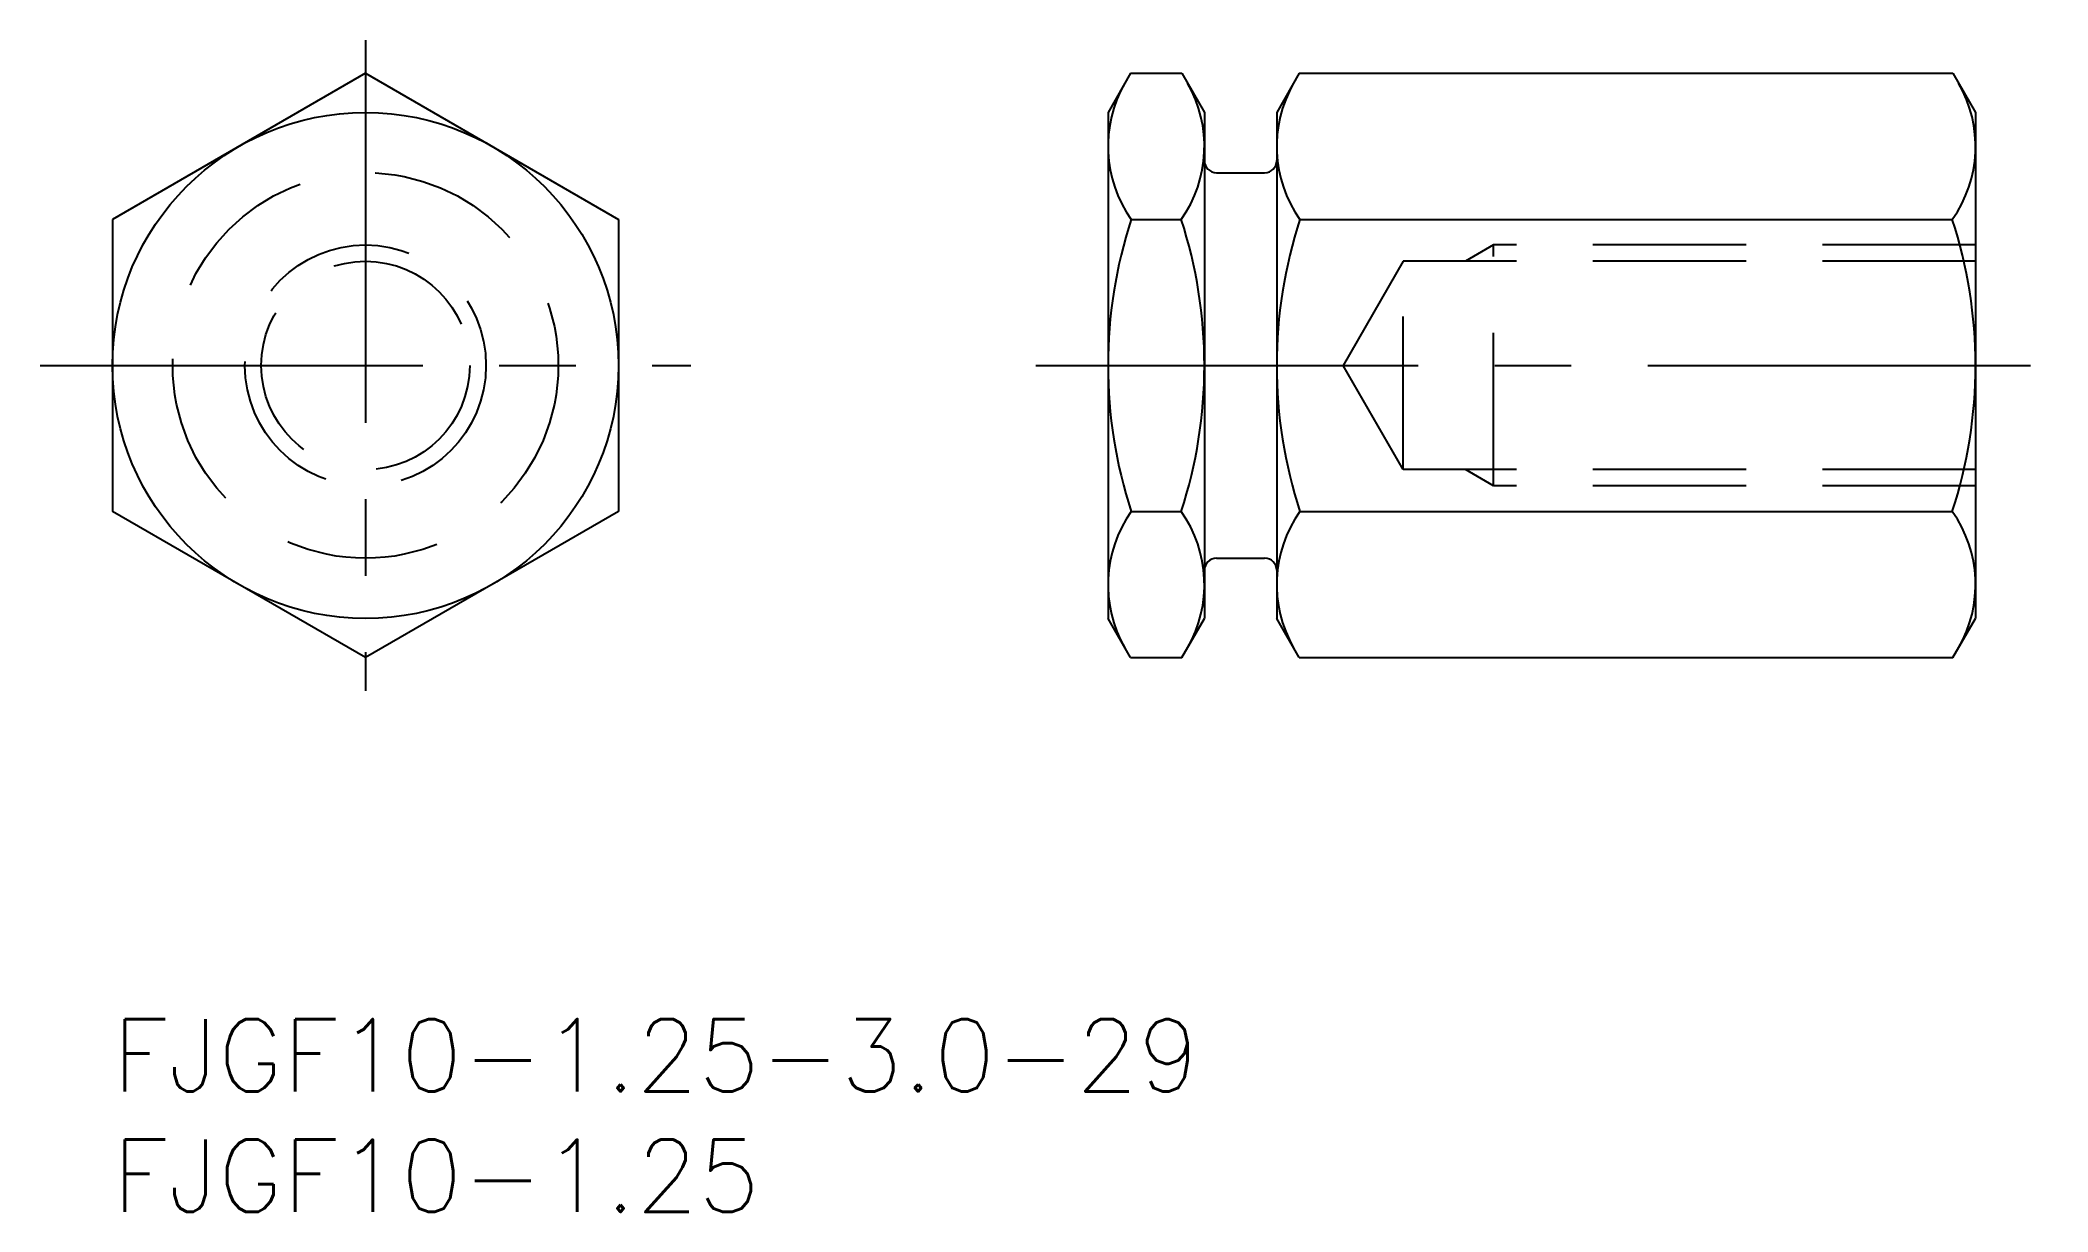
# Model space of a CAD drawing. Extents: x -3 to 80.3, y -8 to 40.6.
import ezdxf

# ---------------------------------------------------------------- set-up
doc = ezdxf.new("R2010")
doc.units = 0
doc.header["$LTSCALE"] = 0.5
doc.linetypes.add('CENTER', pattern=[50.8, 31.75, -6.35, 6.35, -6.35])
doc.linetypes.add('DASHED', pattern=[19.05, 12.7, -6.35])
for name, color, linetype in [('MSM_CENTER', 1, 'CENTER'), ('MSM_CONTINUOUS', 7, 'CONTINUOUS'), ('MSM_DASHED', 4, 'DASHED'), ('MSM_PART_NUMBER', 7, 'CONTINUOUS')]:
    doc.layers.add(name, color=color, linetype=linetype)
doc.styles.get("Standard").update_dxf_attribs({"font": 'txt.shx', "height": 3, "bigfont": 'bigfont.shx'})

# ---------------------------------------------------------------- blocks, each defined once
blk = doc.blocks.new('*U15')
at = {"layer": 'MSM_PART_NUMBER'}
blk.add_text('FJGF10-1.25-3.0-29', height=3, dxfattribs=at).set_placement((0, -3))
blk = doc.blocks.new('*U16')
at = {"layer": 'MSM_PART_NUMBER'}
blk.add_text('FJGF10-1.25', height=3, dxfattribs=at).set_placement((0, -8))

msp = doc.modelspace()

# ---------------------------------------------------------------- linework, layer by layer
at = {"layer": 'MSM_CENTER'}
for p, q in [((10.5, 40.624), (10.5, 13.624)), ((-3, 27.124), (24, 27.124)), ((38.314, 27.124), (80.314, 27.124))]:
    msp.add_line(p, q, dxfattribs=at)
at = {"layer": 'MSM_CONTINUOUS'}
for p, q in [((10.5, 39.249), (0, 33.187)), ((10.5, 39.249), (21, 33.187)), ((42.252, 39.249), (41.314, 37.624)), ((42.252, 39.249), (44.376, 39.249)), ((44.376, 39.249), (45.314, 37.624)), ((49.252, 39.249), (48.314, 37.624)), ((49.252, 39.249), (76.376, 39.249)), ((76.376, 39.249), (77.314, 37.624)), ((41.314, 37.624), (41.314, 16.624)), ((45.314, 37.624), (45.314, 16.624)), ((48.314, 37.624), (48.314, 16.624)), ((77.314, 37.624), (77.314, 16.624)), ((5.25, 36.218), (5.25, 36.218)), ((45.814, 35.124), (47.814, 35.124)), ((0, 33.187), (0, 21.062)), ((21, 33.187), (21, 21.062)), ((42.278, 33.187), (44.351, 33.187)), ((49.278, 33.187), (76.351, 33.187)), ((10.5, 15), (0, 21.062)), ((21, 21.062), (10.5, 15)), ((42.278, 21.062), (44.351, 21.062)), ((49.278, 21.062), (76.351, 21.062)), ((45.814, 19.124), (47.814, 19.124)), ((42.252, 15), (41.314, 16.624)), ((44.376, 15), (45.314, 16.624)), ((49.252, 15), (48.314, 16.624)), ((76.376, 15), (77.314, 16.624)), ((42.252, 15), (44.376, 15)), ((49.252, 15), (76.376, 15))]:
    msp.add_line(p, q, dxfattribs=at)
msp.add_circle((10.5, 27.124), 10.5, dxfattribs=at)
for centre, radius, start, end in [((46.564, 36.218), 5.25, 150, 215.26439), ((40.064, 36.218), 5.25, 324.73561, 30), ((53.564, 36.218), 5.25, 150, 215.26439), ((72.064, 36.218), 5.25, 324.73561, 30), ((45.814, 35.624), 0.5, 180, 270), ((47.814, 35.624), 0.5, 270, 0), ((60.869, 27.124), 19.555, 161.94029, 198.05972), ((25.759, 27.124), 19.555, 341.94029, 18.05971), ((67.869, 27.124), 19.555, 161.94029, 198.05971), ((57.759, 27.124), 19.555, 341.94029, 18.05971), ((46.564, 18.031), 5.25, 144.73561, 210), ((40.064, 18.031), 5.25, 330, 35.26439), ((53.564, 18.031), 5.25, 144.7356, 210), ((72.064, 18.031), 5.25, 330, 35.26439), ((45.814, 18.624), 0.5, 90, 180), ((47.814, 18.624), 0.5, 0, 90)]:
    msp.add_arc(centre, radius, start, end, dxfattribs=at)
at = {"layer": 'MSM_DASHED'}
for p, q in [((57.314, 32.124), (56.143, 31.448)), ((77.314, 32.124), (57.314, 32.124)), ((57.314, 22.124), (57.314, 32.124)), ((53.564, 31.448), (51.068, 27.124)), ((77.314, 31.448), (53.564, 31.448)), ((53.564, 22.801), (53.564, 31.448)), ((53.564, 22.801), (51.068, 27.124)), ((77.314, 22.801), (53.564, 22.801)), ((57.314, 22.124), (56.143, 22.801)), ((77.314, 22.124), (57.314, 22.124))]:
    msp.add_line(p, q, dxfattribs=at)
for radius in [8, 5, 4.324]:
    msp.add_circle((10.5, 27.124), radius, dxfattribs=at)

# ---------------------------------------------------------------- block references
at = {"layer": 'MSM_CONTINUOUS'}
for name in ['*U15', '*U16']:
    msp.add_blockref(name, (0, 0), dxfattribs=at)

doc.saveas('drawing.dxf')
